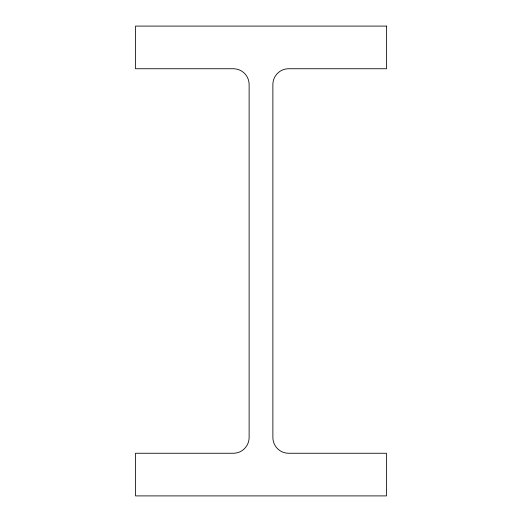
<?xml version="1.0" encoding="UTF-8"?>
<svg xmlns="http://www.w3.org/2000/svg" width="522" height="522" viewBox="0 0 522 522"><rect width="100%" height="100%" fill="white"/><g stroke="black" fill="none" stroke-linecap="round" stroke-linejoin="round"><path stroke-width="0.78" d="M386.482 26.1L135.518 26.1L135.518 68.741L233.354 68.741A15.771 15.771 0 0 1 249.124 84.512L249.124 437.488A15.771 15.771 0 0 1 233.354 453.259L135.518 453.259L135.518 495.9L386.482 495.9L386.482 453.259L288.646 453.259A15.771 15.771 0 0 1 272.875 437.488L272.875 84.512A15.771 15.771 0 0 1 288.646 68.741L386.482 68.741L386.482 26.1"/></g></svg>
